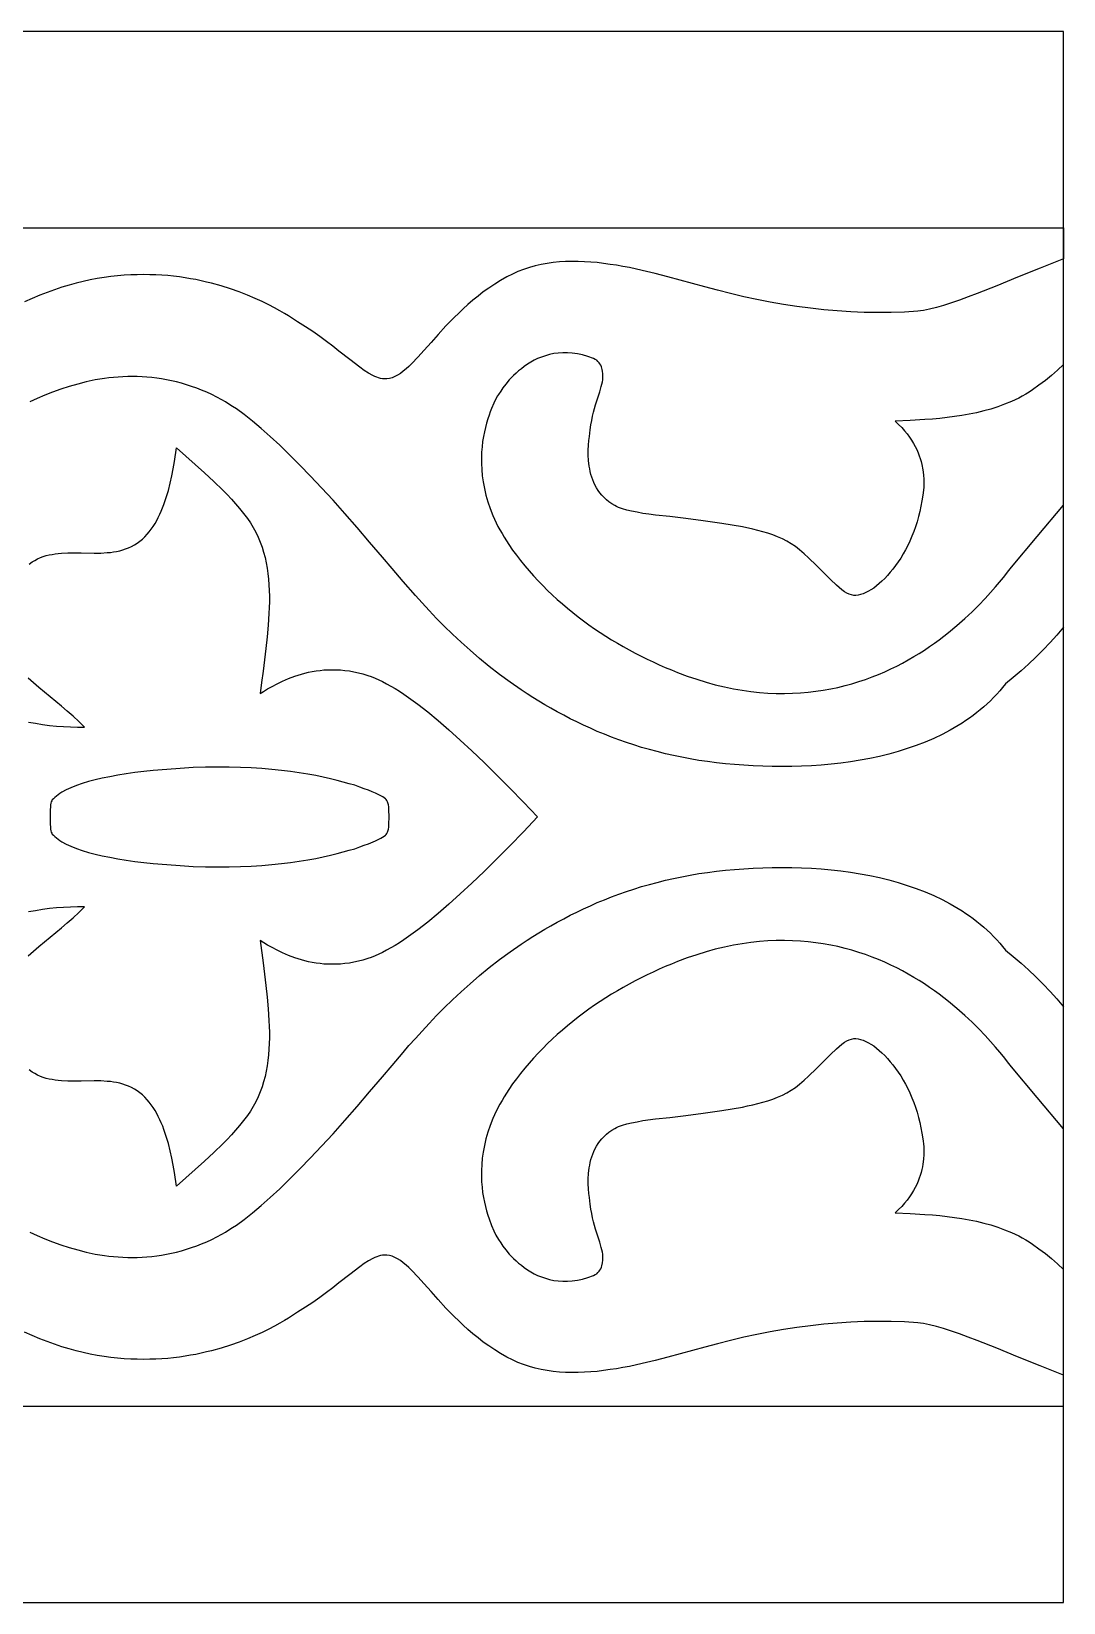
# Model space of a CAD drawing. Extents: x -290 to 290, y -60 to 60.
# Drawn here: x 211.2 to 290, y -60 to 60 of the extents above; entities that cross this region are included whole.
import ezdxf

# ---------------------------------------------------------------- set-up
doc = ezdxf.new("R2010")
doc.units = 0
doc.layers.get('DEFPOINTS').update_dxf_attribs({"color": 18, "linetype": 'CONTINUOUS'})

msp = doc.modelspace()

# ---------------------------------------------------------------- linework, layer by layer
at = {"layer": 'DEFPOINTS'}
for points in [[(-290, -60), (290, -60), (290, 60), (-290, 60)], [(290, 23.82), (290, 34.55), (289.54, 34.13), (289.08, 33.73), (288.61, 33.34), (288.12, 32.97), (287.62, 32.62), (287.36, 32.46), (287.11, 32.3), (286.84, 32.15), (286.57, 32), (286.3, 31.87), (286.02, 31.74), (285.5, 31.52), (284.98, 31.33), (284.44, 31.16), (283.9, 31.01), (283.35, 30.88), (282.8, 30.76), (282.24, 30.66), (281.68, 30.58), (281.12, 30.51), (280.55, 30.44), (279.98, 30.39), (279.41, 30.35), (278.28, 30.28), (277.15, 30.23), (277.4, 29.99), (277.64, 29.74), (277.85, 29.5), (278.05, 29.26), (278.23, 29.01), (278.39, 28.77), (278.54, 28.53), (278.67, 28.29), (278.78, 28.06), (278.89, 27.82), (278.98, 27.59), (279.05, 27.37), (279.12, 27.15), (279.17, 26.93), (279.26, 26.52), (279.31, 26.13), (279.33, 25.78), (279.33, 25.46), (279.32, 25.18), (279.27, 24.77), (279.24, 24.58), (279.18, 24.16), (279.11, 23.75), (279.03, 23.34), (278.93, 22.94), (278.82, 22.55), (278.7, 22.17), (278.56, 21.8), (278.42, 21.44), (278.26, 21.08), (278.1, 20.74), (277.93, 20.41), (277.75, 20.09), (277.56, 19.78), (277.37, 19.49), (277.17, 19.21), (276.97, 18.94), (276.76, 18.69), (276.55, 18.45), (276.34, 18.22), (276.13, 18.02), (275.92, 17.83), (275.71, 17.65), (275.5, 17.49), (275.29, 17.36), (275.09, 17.24), (274.89, 17.14), (274.69, 17.05), (274.5, 16.99), (274.32, 16.95), (274.14, 16.93), (273.97, 16.93), (273.81, 16.96), (273.63, 17.01), (273.45, 17.1), (273.26, 17.21), (273.06, 17.35), (272.86, 17.52), (272.65, 17.71), (272.19, 18.15), (271.69, 18.65), (271.13, 19.21), (270.51, 19.8), (270.18, 20.1), (269.82, 20.41), (269.52, 20.65), (269.2, 20.87), (268.86, 21.07), (268.52, 21.25), (268.16, 21.41), (267.79, 21.55), (267.42, 21.68), (267.04, 21.79), (266.65, 21.89), (266.26, 21.99), (265.47, 22.15), (264.69, 22.29), (263.91, 22.41), (263.18, 22.53), (262.48, 22.63), (261.15, 22.8), (259.93, 22.94), (258.83, 23.06), (258.33, 23.13), (257.86, 23.19), (257.42, 23.27), (257.01, 23.35), (256.64, 23.43), (256.3, 23.53), (256, 23.65), (255.86, 23.71), (255.73, 23.78), (255.5, 23.92), (255.28, 24.07), (255.09, 24.23), (254.9, 24.4), (254.74, 24.57), (254.59, 24.75), (254.45, 24.94), (254.33, 25.14), (254.22, 25.33), (254.13, 25.54), (254.04, 25.74), (253.97, 25.95), (253.9, 26.16), (253.85, 26.38), (253.81, 26.59), (253.77, 26.8), (253.72, 27.22), (253.7, 27.63), (253.7, 28.03), (253.72, 28.41), (253.74, 28.75), (253.78, 29.07), (253.85, 29.58), (253.9, 29.94), (253.96, 30.28), (254.03, 30.61), (254.1, 30.92), (254.26, 31.49), (254.42, 32.01), (254.57, 32.47), (254.69, 32.88), (254.74, 33.06), (254.78, 33.23), (254.8, 33.39), (254.82, 33.54), (254.82, 33.68), (254.81, 33.86), (254.78, 34.06), (254.76, 34.17), (254.73, 34.28), (254.7, 34.39), (254.65, 34.5), (254.59, 34.6), (254.52, 34.7), (254.44, 34.79), (254.34, 34.88), (254.22, 34.95), (254.1, 35.01), (253.67, 35.17), (253.26, 35.29), (252.87, 35.37), (252.48, 35.43), (252.11, 35.46), (251.75, 35.46), (251.4, 35.43), (251.06, 35.39), (250.73, 35.32), (250.42, 35.23), (250.12, 35.13), (249.83, 35.01), (249.56, 34.88), (249.3, 34.73), (249.05, 34.58), (248.81, 34.41), (248.59, 34.24), (248.38, 34.07), (248.18, 33.9), (247.99, 33.72), (247.66, 33.38), (247.39, 33.05), (247.17, 32.77), (247.01, 32.53), (246.84, 32.28), (246.77, 32.16), (246.65, 31.93), (246.49, 31.61), (246.31, 31.19), (246.21, 30.95), (246.12, 30.68), (246.02, 30.4), (245.93, 30.09), (245.84, 29.76), (245.77, 29.42), (245.69, 29.06), (245.63, 28.68), (245.59, 28.28), (245.55, 27.87), (245.54, 27.44), (245.54, 27), (245.56, 26.54), (245.6, 26.07), (245.67, 25.59), (245.76, 25.09), (245.88, 24.59), (246.03, 24.07), (246.21, 23.55), (246.42, 23.02), (246.67, 22.48), (246.8, 22.2), (246.95, 21.93), (247.11, 21.65), (247.27, 21.37), (247.45, 21.09), (247.63, 20.81), (247.92, 20.39), (248.22, 19.99), (248.53, 19.58), (248.85, 19.19), (249.18, 18.8), (249.52, 18.42), (249.86, 18.04), (250.22, 17.67), (250.58, 17.31), (250.95, 16.96), (251.33, 16.61), (251.72, 16.27), (252.11, 15.94), (252.51, 15.61), (252.92, 15.3), (253.33, 14.98), (253.75, 14.68), (254.18, 14.38), (254.6, 14.1), (255.04, 13.81), (255.48, 13.54), (255.92, 13.27), (256.37, 13.02), (256.82, 12.76), (257.27, 12.52), (257.73, 12.29), (258.19, 12.06), (258.65, 11.84), (259.12, 11.63), (259.58, 11.42), (260.05, 11.23), (260.52, 11.04), (261.26, 10.76), (261.98, 10.52), (262.7, 10.3), (263.4, 10.1), (264.1, 9.94), (264.78, 9.8), (265.46, 9.68), (266.12, 9.59), (266.78, 9.51), (267.42, 9.47), (268.06, 9.44), (268.68, 9.43), (269.3, 9.45), (269.9, 9.48), (270.5, 9.53), (271.08, 9.6), (271.65, 9.68), (272.22, 9.79), (272.77, 9.9), (273.31, 10.04), (273.84, 10.18), (274.36, 10.34), (274.87, 10.51), (275.37, 10.7), (275.86, 10.89), (276.34, 11.09), (276.8, 11.31), (277.26, 11.53), (277.7, 11.76), (278.14, 12), (278.56, 12.25), (278.97, 12.5), (279.37, 12.75), (279.76, 13.01), (280.14, 13.27), (280.51, 13.54), (280.86, 13.81), (281.2, 14.08), (281.86, 14.62), (282.47, 15.15), (283.03, 15.68), (283.54, 16.19), (284.01, 16.68), (284.43, 17.14), (284.81, 17.57), (285.41, 18.3), (285.81, 18.82), (286.02, 19.09), (287.98, 21.42)], [(238.48, 0), (238.47, 0.56), (238.46, 0.77), (238.44, 0.93), (238.4, 1.07), (238.37, 1.17), (238.32, 1.26), (238.26, 1.34), (238.21, 1.39), (238.12, 1.46), (238, 1.53), (237.85, 1.62), (237.44, 1.82), (237.19, 1.93), (236.91, 2.04), (236.59, 2.16), (236.24, 2.29), (235.86, 2.42), (235.44, 2.54), (234.99, 2.67), (234.51, 2.8), (234, 2.92), (233.46, 3.05), (232.88, 3.16), (232.27, 3.27), (231.63, 3.38), (230.96, 3.47), (230.26, 3.56), (229.52, 3.63), (228.76, 3.7), (227.96, 3.75), (227.13, 3.78), (226.27, 3.81), (225.38, 3.81), (224.46, 3.8), (223.51, 3.77), (222.53, 3.71), (221.51, 3.64), (220.47, 3.55), (219.76, 3.47), (219.07, 3.39), (218.41, 3.29), (217.77, 3.19), (217.16, 3.08), (216.58, 2.96), (216.04, 2.84), (215.52, 2.7), (215.04, 2.56), (214.6, 2.4), (214.19, 2.24), (213.82, 2.07), (213.49, 1.89), (213.34, 1.8), (213.21, 1.7), (213.08, 1.6), (212.96, 1.5), (212.86, 1.4), (212.76, 1.3), (212.72, 1.23), (212.68, 1.15), (212.65, 1.06), (212.63, 0.93), (212.62, 0.77), (212.61, 0.56), (212.61, 0), (212.61, -0.56), (212.62, -0.77), (212.63, -0.93), (212.65, -1.06), (212.68, -1.15), (212.72, -1.23), (212.76, -1.3), (212.86, -1.4), (212.96, -1.5), (213.08, -1.6), (213.21, -1.7), (213.34, -1.8), (213.49, -1.89), (213.82, -2.07), (214.19, -2.24), (214.6, -2.4), (215.04, -2.56), (215.52, -2.7), (216.04, -2.84), (216.58, -2.96), (217.16, -3.08), (217.77, -3.19), (218.41, -3.29), (219.07, -3.39), (219.76, -3.47), (220.47, -3.55), (221.51, -3.64), (222.53, -3.71), (223.51, -3.77), (224.46, -3.8), (225.38, -3.81), (226.27, -3.81), (227.13, -3.78), (227.96, -3.75), (228.76, -3.7), (229.52, -3.63), (230.26, -3.56), (230.96, -3.47), (231.63, -3.38), (232.27, -3.27), (232.88, -3.16), (233.46, -3.05), (234, -2.92), (234.51, -2.8), (234.99, -2.67), (235.44, -2.54), (235.86, -2.42), (236.24, -2.29), (236.59, -2.16), (236.91, -2.04), (237.44, -1.82), (237.85, -1.62), (238.12, -1.46), (238.21, -1.39), (238.26, -1.34), (238.32, -1.26), (238.37, -1.17), (238.4, -1.07), (238.44, -0.93), (238.46, -0.77), (238.47, -0.56)], [(290, -34.55), (290, -23.82), (287.98, -21.42), (286.02, -19.09), (285.81, -18.82), (285.41, -18.3), (285.13, -17.95), (284.81, -17.57), (284.43, -17.14), (284.01, -16.68), (283.54, -16.19), (283.03, -15.68), (282.47, -15.15), (281.86, -14.62), (281.2, -14.08), (280.86, -13.81), (280.51, -13.54), (280.14, -13.27), (279.76, -13.01), (279.37, -12.75), (278.97, -12.5), (278.56, -12.25), (278.14, -12), (277.7, -11.76), (277.26, -11.53), (276.8, -11.31), (276.34, -11.09), (275.86, -10.89), (275.37, -10.7), (274.87, -10.51), (274.36, -10.34), (273.84, -10.18), (273.31, -10.04), (272.77, -9.9), (272.22, -9.79), (271.65, -9.68), (271.08, -9.6), (270.5, -9.53), (269.9, -9.48), (269.3, -9.45), (268.68, -9.43), (268.06, -9.44), (267.42, -9.47), (266.78, -9.51), (266.12, -9.59), (265.46, -9.68), (264.78, -9.8), (264.1, -9.94), (263.4, -10.1), (262.7, -10.3), (261.98, -10.52), (261.26, -10.76), (260.52, -11.04), (260.05, -11.23), (259.58, -11.42), (259.12, -11.63), (258.65, -11.84), (258.19, -12.06), (257.73, -12.29), (257.27, -12.52), (256.82, -12.76), (256.37, -13.02), (255.92, -13.27), (255.48, -13.54), (255.04, -13.81), (254.6, -14.1), (254.18, -14.38), (253.75, -14.68), (253.33, -14.98), (252.92, -15.3), (252.51, -15.61), (252.11, -15.94), (251.72, -16.27), (251.33, -16.61), (250.95, -16.96), (250.58, -17.31), (250.22, -17.67), (249.86, -18.04), (249.52, -18.42), (249.18, -18.8), (248.85, -19.19), (248.53, -19.58), (248.22, -19.99), (247.92, -20.39), (247.63, -20.81), (247.45, -21.09), (247.27, -21.37), (247.11, -21.65), (246.95, -21.93), (246.67, -22.48), (246.42, -23.02), (246.21, -23.55), (246.03, -24.07), (245.88, -24.59), (245.76, -25.09), (245.67, -25.59), (245.6, -26.07), (245.56, -26.54), (245.54, -27), (245.54, -27.44), (245.55, -27.87), (245.59, -28.28), (245.63, -28.68), (245.69, -29.06), (245.77, -29.42), (245.84, -29.76), (245.93, -30.09), (246.02, -30.4), (246.12, -30.68), (246.31, -31.19), (246.49, -31.61), (246.65, -31.93), (246.84, -32.28), (247.01, -32.53), (247.17, -32.77), (247.39, -33.05), (247.66, -33.38), (247.82, -33.55), (247.99, -33.72), (248.18, -33.9), (248.38, -34.07), (248.59, -34.24), (248.81, -34.41), (249.05, -34.58), (249.3, -34.73), (249.56, -34.88), (249.83, -35.01), (250.12, -35.13), (250.42, -35.23), (250.73, -35.32), (251.06, -35.39), (251.4, -35.43), (251.75, -35.46), (252.11, -35.46), (252.48, -35.43), (252.87, -35.37), (253.26, -35.29), (253.67, -35.17), (254.1, -35.01), (254.22, -34.95), (254.34, -34.88), (254.44, -34.79), (254.52, -34.7), (254.59, -34.6), (254.65, -34.5), (254.7, -34.39), (254.73, -34.28), (254.78, -34.06), (254.81, -33.86), (254.82, -33.54), (254.8, -33.39), (254.78, -33.23), (254.69, -32.88), (254.57, -32.47), (254.42, -32.01), (254.26, -31.49), (254.1, -30.92), (254.03, -30.61), (253.96, -30.28), (253.9, -29.94), (253.85, -29.58), (253.78, -29.07), (253.74, -28.75), (253.72, -28.41), (253.7, -28.03), (253.7, -27.63), (253.72, -27.22), (253.77, -26.8), (253.81, -26.59), (253.85, -26.38), (253.9, -26.16), (253.97, -25.95), (254.04, -25.74), (254.13, -25.54), (254.22, -25.33), (254.33, -25.14), (254.45, -24.94), (254.59, -24.75), (254.74, -24.57), (254.9, -24.4), (255.09, -24.23), (255.28, -24.07), (255.5, -23.92), (255.73, -23.78), (255.86, -23.71), (256, -23.65), (256.3, -23.53), (256.64, -23.43), (257.01, -23.35), (257.42, -23.27), (257.86, -23.19), (258.83, -23.06), (259.93, -22.94), (261.15, -22.8), (262.48, -22.63), (263.18, -22.53), (263.91, -22.41), (264.69, -22.29), (265.47, -22.15), (265.87, -22.07), (266.26, -21.99), (266.65, -21.89), (267.04, -21.79), (267.42, -21.68), (267.79, -21.55), (268.16, -21.41), (268.52, -21.25), (268.86, -21.07), (269.2, -20.87), (269.52, -20.65), (269.82, -20.41), (270.18, -20.1), (270.51, -19.8), (271.13, -19.21), (271.69, -18.65), (272.19, -18.15), (272.65, -17.71), (272.86, -17.52), (273.06, -17.35), (273.26, -17.21), (273.45, -17.1), (273.63, -17.01), (273.81, -16.96), (273.97, -16.93), (274.14, -16.93), (274.32, -16.95), (274.5, -16.99), (274.69, -17.05), (274.89, -17.14), (275.09, -17.24), (275.29, -17.36), (275.5, -17.49), (275.71, -17.65), (275.92, -17.83), (276.13, -18.02), (276.34, -18.22), (276.55, -18.45), (276.76, -18.69), (276.97, -18.94), (277.17, -19.21), (277.37, -19.49), (277.56, -19.78), (277.75, -20.09), (277.93, -20.41), (278.1, -20.74), (278.26, -21.08), (278.42, -21.44), (278.56, -21.8), (278.7, -22.17), (278.82, -22.55), (278.93, -22.94), (279.03, -23.34), (279.11, -23.75), (279.18, -24.16), (279.24, -24.58), (279.27, -24.77), (279.29, -24.95), (279.32, -25.18), (279.33, -25.46), (279.33, -25.78), (279.31, -26.13), (279.26, -26.52), (279.22, -26.72), (279.17, -26.93), (279.12, -27.15), (279.05, -27.37), (278.98, -27.59), (278.89, -27.82), (278.78, -28.06), (278.67, -28.29), (278.54, -28.53), (278.39, -28.77), (278.23, -29.01), (278.05, -29.26), (277.85, -29.5), (277.64, -29.74), (277.4, -29.99), (277.15, -30.23), (278.28, -30.28), (279.41, -30.35), (279.98, -30.39), (280.55, -30.44), (281.12, -30.51), (281.68, -30.58), (282.24, -30.66), (282.8, -30.76), (283.35, -30.88), (283.9, -31.01), (284.44, -31.16), (284.98, -31.33), (285.5, -31.52), (286.02, -31.74), (286.3, -31.87), (286.57, -32), (286.84, -32.15), (287.11, -32.3), (287.36, -32.46), (287.62, -32.62), (288.12, -32.97), (288.61, -33.34), (289.08, -33.73), (289.54, -34.13)]]:
    msp.add_lwpolyline(points, close=True, dxfattribs=at)
for points in [[(210.12, 45), (268.28, 45), (290, 45), (290, 42.64), (288.2, 41.93), (286.49, 41.23), (284.89, 40.58), (283.41, 39.99), (282.72, 39.72), (282.06, 39.48), (281.43, 39.26), (280.84, 39.07), (280.29, 38.91), (279.77, 38.78), (279.3, 38.69), (279.07, 38.66), (278.86, 38.64), (277.84, 38.57), (276.82, 38.54), (275.79, 38.53), (274.76, 38.54), (273.74, 38.58), (272.71, 38.65), (271.68, 38.74), (270.66, 38.86), (269.63, 39), (268.61, 39.15), (267.6, 39.33), (266.58, 39.53), (265.58, 39.74), (264.57, 39.98), (263.58, 40.23), (262.59, 40.49), (260.72, 41.01), (259.77, 41.26), (258.8, 41.51), (257.82, 41.75), (256.84, 41.96), (256.34, 42.05), (255.85, 42.14), (255.36, 42.21), (254.87, 42.28), (254.38, 42.34), (253.89, 42.38), (253.4, 42.41), (252.92, 42.43), (252.44, 42.43), (251.96, 42.42), (251.49, 42.39), (251.02, 42.34), (250.56, 42.28), (250.1, 42.2), (249.65, 42.09), (249.2, 41.97), (248.76, 41.82), (248.32, 41.66), (247.9, 41.47), (247.48, 41.25), (247, 40.98), (246.55, 40.7), (246.11, 40.4), (245.68, 40.1), (245.28, 39.79), (244.89, 39.47), (244.51, 39.15), (244.15, 38.82), (243.8, 38.49), (243.46, 38.16), (242.83, 37.51), (242.24, 36.86), (241.69, 36.24), (241.17, 35.66), (240.69, 35.12), (240.22, 34.63), (240, 34.42), (239.78, 34.22), (239.57, 34.04), (239.35, 33.88), (239.14, 33.75), (238.93, 33.64), (238.73, 33.55), (238.52, 33.49), (238.31, 33.46), (238.21, 33.46), (238.1, 33.46), (237.97, 33.47), (237.83, 33.5), (237.68, 33.54), (237.54, 33.59), (237.39, 33.65), (237.24, 33.73), (236.92, 33.9), (236.59, 34.11), (236.24, 34.36), (235.48, 34.93), (234.64, 35.59), (234.19, 35.95), (233.71, 36.31), (233.2, 36.69), (232.66, 37.07), (232.1, 37.45), (231.5, 37.82), (231.26, 37.98), (230.81, 38.27), (230.5, 38.45), (230.15, 38.66), (229.74, 38.88), (229.29, 39.11), (228.79, 39.36), (228.25, 39.61), (227.67, 39.85), (227.04, 40.1), (226.37, 40.33), (225.66, 40.56), (224.92, 40.76), (224.53, 40.86), (224.14, 40.95), (223.73, 41.04), (223.32, 41.11), (222.9, 41.18), (222.47, 41.25), (222.03, 41.3), (221.58, 41.35), (221.13, 41.38), (220.67, 41.41), (220.2, 41.42), (219.72, 41.43), (219.24, 41.42), (218.75, 41.41), (218.25, 41.38), (217.74, 41.33), (217.23, 41.28), (216.72, 41.2), (216.19, 41.12), (215.66, 41.02), (215.13, 40.9), (214.59, 40.77), (214.04, 40.62), (213.49, 40.46), (212.93, 40.27), (212.37, 40.07), (211.8, 39.85), (211.23, 39.61), (210.65, 39.35)], [(211.05, -31.71), (211.61, -31.97), (212.19, -32.22), (212.79, -32.46), (213.41, -32.68), (214.05, -32.89), (214.7, -33.07), (215.36, -33.24), (216.04, -33.38), (216.39, -33.44), (216.74, -33.49), (217.09, -33.53), (217.44, -33.57), (217.8, -33.6), (218.16, -33.62), (218.52, -33.64), (218.88, -33.64), (219.25, -33.64), (219.62, -33.62), (219.99, -33.6), (220.36, -33.56), (220.74, -33.52), (221.11, -33.46), (221.49, -33.4), (221.87, -33.32), (222.25, -33.23), (222.63, -33.13), (223.02, -33.02), (223.4, -32.89), (223.79, -32.75), (224.17, -32.6), (224.56, -32.44), (224.94, -32.26), (225.33, -32.07), (225.72, -31.86), (225.98, -31.71), (226.25, -31.54), (226.53, -31.36), (226.82, -31.17), (227.42, -30.73), (228.05, -30.23), (228.71, -29.68), (229.4, -29.07), (230.13, -28.39), (230.88, -27.66), (231.67, -26.88), (232.49, -26.04), (233.33, -25.14), (234.21, -24.19), (235.11, -23.18), (236.04, -22.12), (237, -21), (237.99, -19.84), (238.72, -18.97), (239.55, -17.99), (240, -17.46), (240.49, -16.91), (241, -16.35), (241.54, -15.77), (242.1, -15.17), (242.7, -14.57), (243.33, -13.96), (243.98, -13.35), (244.67, -12.73), (245.39, -12.11), (246.14, -11.5), (246.92, -10.89), (247.74, -10.29), (248.58, -9.7), (249.02, -9.41), (249.47, -9.13), (249.92, -8.85), (250.38, -8.57), (250.85, -8.3), (251.33, -8.03), (251.82, -7.77), (252.31, -7.51), (252.82, -7.26), (253.33, -7.01), (253.86, -6.78), (254.39, -6.54), (254.93, -6.32), (255.48, -6.1), (256.04, -5.9), (256.61, -5.7), (257.18, -5.51), (257.77, -5.32), (258.37, -5.15), (258.97, -4.99), (259.59, -4.83), (260.21, -4.69), (260.85, -4.56), (261.49, -4.44), (262.14, -4.32), (262.81, -4.23), (263.48, -4.14), (264.17, -4.06), (264.86, -4), (265.57, -3.95), (266.29, -3.9), (267.02, -3.87), (267.75, -3.85), (268.49, -3.85), (269.24, -3.85), (269.98, -3.88), (270.74, -3.91), (271.49, -3.96), (272.24, -4.03), (272.98, -4.12), (273.73, -4.22), (274.47, -4.34), (275.21, -4.47), (275.93, -4.63), (276.65, -4.8), (277.36, -5), (278.06, -5.22), (278.75, -5.45), (279.42, -5.71), (280.08, -5.99), (280.72, -6.3), (281.35, -6.63), (281.65, -6.8), (281.95, -6.98), (282.25, -7.16), (282.54, -7.36), (282.82, -7.55), (283.1, -7.76), (283.38, -7.97), (283.64, -8.19), (283.91, -8.41), (284.16, -8.64), (284.41, -8.88), (284.65, -9.12), (284.89, -9.38), (285.12, -9.63), (285.34, -9.9), (285.56, -10.17), (286.16, -10.66), (286.75, -11.17), (287.33, -11.68), (287.89, -12.22), (288.44, -12.76), (288.97, -13.33), (289.49, -13.9), (290, -14.49), (290, 14.49), (289.49, 13.9), (288.97, 13.33), (288.44, 12.76), (287.89, 12.22), (287.33, 11.68), (286.75, 11.17), (286.16, 10.66), (285.56, 10.17), (285.34, 9.9), (285.12, 9.63), (284.89, 9.38), (284.65, 9.12), (284.41, 8.88), (284.16, 8.64), (283.91, 8.41), (283.64, 8.19), (283.38, 7.97), (283.1, 7.76), (282.82, 7.55), (282.54, 7.36), (282.25, 7.16), (281.95, 6.98), (281.65, 6.8), (281.35, 6.63), (280.72, 6.3), (280.08, 5.99), (279.42, 5.71), (278.75, 5.45), (278.06, 5.22), (277.36, 5), (276.65, 4.8), (275.93, 4.63), (275.21, 4.47), (274.47, 4.34), (273.73, 4.22), (272.98, 4.12), (272.24, 4.03), (271.49, 3.96), (270.74, 3.91), (269.98, 3.88), (269.24, 3.85), (268.49, 3.85), (267.75, 3.85), (267.02, 3.87), (266.29, 3.9), (265.57, 3.95), (264.86, 4), (264.17, 4.06), (263.48, 4.14), (262.81, 4.23), (262.14, 4.32), (261.49, 4.44), (260.85, 4.56), (260.21, 4.69), (259.59, 4.83), (258.97, 4.99), (258.37, 5.15), (257.77, 5.32), (257.18, 5.51), (256.61, 5.7), (256.04, 5.9), (255.48, 6.1), (254.93, 6.32), (254.39, 6.54), (253.86, 6.78), (253.33, 7.01), (252.82, 7.26), (252.31, 7.51), (251.82, 7.77), (251.33, 8.03), (250.85, 8.3), (250.38, 8.57), (249.92, 8.85), (249.47, 9.13), (249.02, 9.41), (248.58, 9.7), (247.74, 10.29), (246.92, 10.89), (246.14, 11.5), (245.39, 12.11), (244.67, 12.73), (243.98, 13.35), (243.33, 13.96), (242.7, 14.57), (242.1, 15.17), (241.54, 15.77), (241, 16.35), (240.49, 16.91), (239.55, 17.99), (238.72, 18.97), (237.99, 19.84), (237, 21), (236.04, 22.12), (235.11, 23.18), (234.21, 24.19), (233.33, 25.14), (232.49, 26.04), (231.67, 26.88), (230.88, 27.66), (230.13, 28.39), (229.4, 29.07), (228.71, 29.68), (228.05, 30.23), (227.42, 30.73), (226.82, 31.17), (226.53, 31.36), (226.25, 31.54), (225.98, 31.71), (225.72, 31.86), (225.33, 32.07), (224.94, 32.26), (224.56, 32.44), (224.17, 32.6), (223.79, 32.75), (223.4, 32.89), (223.02, 33.02), (222.63, 33.13), (222.25, 33.23), (221.87, 33.32), (221.49, 33.4), (221.11, 33.46), (220.74, 33.52), (220.36, 33.56), (219.99, 33.6), (219.62, 33.62), (219.25, 33.64), (218.88, 33.64), (218.52, 33.64), (218.16, 33.62), (217.8, 33.6), (217.44, 33.57), (217.09, 33.53), (216.74, 33.49), (216.04, 33.38), (215.36, 33.24), (214.7, 33.07), (214.05, 32.89), (213.41, 32.68), (212.79, 32.46), (212.19, 32.22), (211.61, 31.97), (211.05, 31.71)], [(210.99, 19.32), (211.22, 19.48), (211.43, 19.6), (211.63, 19.71), (211.85, 19.81), (212.07, 19.89), (212.29, 19.96), (212.52, 20.02), (212.75, 20.06), (212.99, 20.1), (213.22, 20.13), (213.47, 20.15), (213.96, 20.17), (214.45, 20.18), (214.96, 20.17), (215.96, 20.15), (216.46, 20.16), (216.95, 20.19), (217.2, 20.21), (217.44, 20.25), (217.67, 20.29), (217.91, 20.34), (218.14, 20.4), (218.36, 20.47), (218.59, 20.56), (218.8, 20.66), (219.03, 20.79), (219.24, 20.92), (219.45, 21.07), (219.64, 21.23), (219.82, 21.4), (220, 21.59), (220.16, 21.78), (220.32, 21.98), (220.47, 22.19), (220.61, 22.41), (220.74, 22.64), (220.86, 22.87), (220.98, 23.12), (221.09, 23.36), (221.29, 23.87), (221.47, 24.4), (221.63, 24.94), (221.76, 25.49), (221.88, 26.05), (221.99, 26.6), (222.09, 27.14), (222.25, 28.2), (223.68, 26.92), (224.39, 26.28), (225.09, 25.63), (225.78, 24.96), (226.11, 24.62), (226.44, 24.27), (226.75, 23.91), (227.06, 23.55), (227.37, 23.18), (227.66, 22.8), (227.89, 22.46), (228.11, 22.11), (228.31, 21.75), (228.48, 21.38), (228.64, 21), (228.78, 20.62), (228.9, 20.22), (229.01, 19.82), (229.09, 19.42), (229.17, 19.01), (229.23, 18.59), (229.27, 18.17), (229.31, 17.74), (229.33, 17.31), (229.34, 16.87), (229.34, 16.43), (229.33, 15.99), (229.31, 15.55), (229.26, 14.66), (229.18, 13.77), (229.08, 12.88), (228.86, 11.13), (228.74, 10.27), (228.64, 9.42), (228.9, 9.59), (229.2, 9.78), (229.55, 9.97), (229.93, 10.17), (230.34, 10.37), (230.79, 10.57), (231.28, 10.75), (231.53, 10.83), (231.79, 10.91), (232.06, 10.98), (232.34, 11.05), (232.62, 11.11), (232.91, 11.16), (233.21, 11.2), (233.51, 11.23), (233.82, 11.25), (234.13, 11.25), (234.45, 11.25), (234.78, 11.23), (235.11, 11.2), (235.45, 11.16), (235.79, 11.1), (236.14, 11.02), (236.49, 10.93), (236.85, 10.82), (237.12, 10.73), (237.41, 10.61), (237.7, 10.48), (237.99, 10.34), (238.3, 10.18), (238.62, 10), (238.94, 9.81), (239.27, 9.6), (239.61, 9.37), (239.96, 9.13), (240.32, 8.88), (240.68, 8.61), (241.44, 8.02), (242.23, 7.37), (243.05, 6.66), (243.91, 5.88), (244.81, 5.05), (245.74, 4.16), (246.7, 3.21), (247.71, 2.2), (248.74, 1.13), (249.82, 0), (248.74, -1.13), (247.71, -2.2), (246.7, -3.21), (245.74, -4.16), (244.81, -5.05), (243.91, -5.88), (243.05, -6.66), (242.23, -7.37), (241.44, -8.02), (240.68, -8.61), (240.32, -8.88), (239.96, -9.13), (239.61, -9.37), (239.27, -9.6), (238.94, -9.81), (238.62, -10), (238.3, -10.18), (237.99, -10.34), (237.7, -10.48), (237.41, -10.61), (237.12, -10.73), (236.85, -10.82), (236.49, -10.93), (236.14, -11.02), (235.79, -11.1), (235.45, -11.16), (235.11, -11.2), (234.78, -11.23), (234.45, -11.25), (234.13, -11.25), (233.82, -11.25), (233.51, -11.23), (233.21, -11.2), (232.91, -11.16), (232.62, -11.11), (232.34, -11.05), (232.06, -10.98), (231.79, -10.91), (231.28, -10.75), (230.79, -10.57), (230.34, -10.37), (229.93, -10.17), (229.55, -9.97), (229.2, -9.78), (228.64, -9.42), (228.86, -11.13), (229.08, -12.88), (229.18, -13.77), (229.26, -14.66), (229.31, -15.55), (229.33, -15.99), (229.34, -16.43), (229.34, -16.87), (229.33, -17.31), (229.31, -17.74), (229.27, -18.17), (229.23, -18.59), (229.17, -19.01), (229.09, -19.42), (229.01, -19.82), (228.9, -20.22), (228.78, -20.62), (228.64, -21), (228.48, -21.38), (228.31, -21.75), (228.11, -22.11), (227.89, -22.46), (227.66, -22.8), (227.37, -23.18), (227.06, -23.55), (226.75, -23.91), (226.44, -24.27), (226.11, -24.62), (225.78, -24.96), (225.09, -25.63), (224.39, -26.28), (223.68, -26.92), (222.25, -28.2), (222.09, -27.14), (221.99, -26.6), (221.88, -26.05), (221.76, -25.49), (221.63, -24.94), (221.47, -24.4), (221.29, -23.87), (221.2, -23.62), (221.09, -23.36), (220.98, -23.12), (220.86, -22.87), (220.74, -22.64), (220.61, -22.41), (220.47, -22.19), (220.32, -21.98), (220.16, -21.78), (220, -21.59), (219.82, -21.4), (219.64, -21.23), (219.45, -21.07), (219.24, -20.92), (219.03, -20.79), (218.8, -20.66), (218.59, -20.56), (218.36, -20.47), (218.14, -20.4), (217.91, -20.34), (217.67, -20.29), (217.44, -20.25), (217.2, -20.21), (216.95, -20.19), (216.46, -20.16), (215.96, -20.15), (214.96, -20.17), (214.45, -20.18), (213.96, -20.17), (213.47, -20.15), (213.22, -20.13), (212.99, -20.1), (212.75, -20.06), (212.52, -20.02), (212.29, -19.96), (212.07, -19.89), (211.85, -19.81), (211.63, -19.71), (211.43, -19.6), (211.22, -19.48), (210.99, -19.32)], [(210.94, 7.25), (211.47, 7.16), (212.01, 7.07), (212.55, 7), (213.09, 6.95), (213.62, 6.91), (214.16, 6.88), (214.69, 6.87), (215.21, 6.87), (214.79, 7.3), (214.35, 7.7), (213.91, 8.09), (213.47, 8.46), (212.59, 9.19), (211.73, 9.89), (211.32, 10.25), (210.92, 10.61)], [(210.92, -10.61), (211.32, -10.25), (211.73, -9.89), (212.59, -9.19), (213.47, -8.46), (213.91, -8.09), (214.35, -7.7), (214.79, -7.3), (215.21, -6.87), (214.69, -6.87), (214.16, -6.88), (213.62, -6.91), (213.09, -6.95), (212.55, -7), (212.01, -7.07), (211.47, -7.16), (210.94, -7.25)], [(210.12, -45), (268.28, -45), (290, -45), (290, -42.64), (288.2, -41.93), (286.49, -41.23), (284.89, -40.58), (283.41, -39.99), (282.72, -39.72), (282.06, -39.48), (281.43, -39.26), (280.84, -39.07), (280.29, -38.91), (279.77, -38.78), (279.3, -38.69), (279.07, -38.66), (278.86, -38.64), (277.84, -38.57), (276.82, -38.54), (275.79, -38.53), (274.76, -38.54), (273.74, -38.58), (272.71, -38.65), (271.68, -38.74), (270.66, -38.86), (269.63, -39), (268.61, -39.15), (267.6, -39.33), (266.58, -39.53), (265.58, -39.74), (264.57, -39.98), (263.58, -40.23), (262.59, -40.49), (260.72, -41.01), (259.77, -41.26), (258.8, -41.51), (257.82, -41.75), (256.84, -41.96), (256.34, -42.05), (255.85, -42.14), (255.36, -42.21), (254.87, -42.28), (254.38, -42.34), (253.89, -42.38), (253.4, -42.41), (252.92, -42.43), (252.44, -42.43), (251.96, -42.42), (251.49, -42.39), (251.02, -42.34), (250.56, -42.28), (250.1, -42.2), (249.65, -42.09), (249.2, -41.97), (248.76, -41.82), (248.32, -41.66), (247.9, -41.47), (247.48, -41.25), (247, -40.98), (246.55, -40.7), (246.11, -40.4), (245.68, -40.1), (245.28, -39.79), (244.89, -39.47), (244.51, -39.15), (244.15, -38.82), (243.8, -38.49), (243.46, -38.16), (242.83, -37.51), (242.24, -36.86), (241.69, -36.24), (241.17, -35.66), (240.69, -35.12), (240.22, -34.63), (240, -34.42), (239.78, -34.22), (239.57, -34.04), (239.35, -33.88), (239.14, -33.75), (238.93, -33.64), (238.73, -33.55), (238.52, -33.49), (238.31, -33.46), (238.21, -33.46), (238.1, -33.46), (237.97, -33.47), (237.83, -33.5), (237.68, -33.54), (237.54, -33.59), (237.39, -33.65), (237.24, -33.73), (236.92, -33.9), (236.59, -34.11), (236.24, -34.36), (235.48, -34.93), (234.64, -35.59), (234.19, -35.95), (233.71, -36.31), (233.2, -36.69), (232.66, -37.07), (232.1, -37.45), (231.5, -37.82), (231.26, -37.98), (230.81, -38.27), (230.5, -38.45), (230.15, -38.66), (229.74, -38.88), (229.29, -39.11), (228.79, -39.36), (228.25, -39.61), (227.67, -39.85), (227.04, -40.1), (226.37, -40.33), (225.66, -40.56), (224.92, -40.76), (224.53, -40.86), (224.14, -40.95), (223.73, -41.04), (223.32, -41.11), (222.9, -41.18), (222.47, -41.25), (222.03, -41.3), (221.58, -41.35), (221.13, -41.38), (220.67, -41.41), (220.2, -41.42), (219.72, -41.43), (219.24, -41.42), (218.75, -41.41), (218.25, -41.38), (217.74, -41.33), (217.23, -41.28), (216.72, -41.2), (216.19, -41.12), (215.66, -41.02), (215.13, -40.9), (214.59, -40.77), (214.04, -40.62), (213.49, -40.46), (212.93, -40.27), (212.37, -40.07), (211.8, -39.85), (211.23, -39.61), (210.65, -39.35)]]:
    msp.add_lwpolyline(points, dxfattribs=at)

doc.saveas('drawing.dxf')
